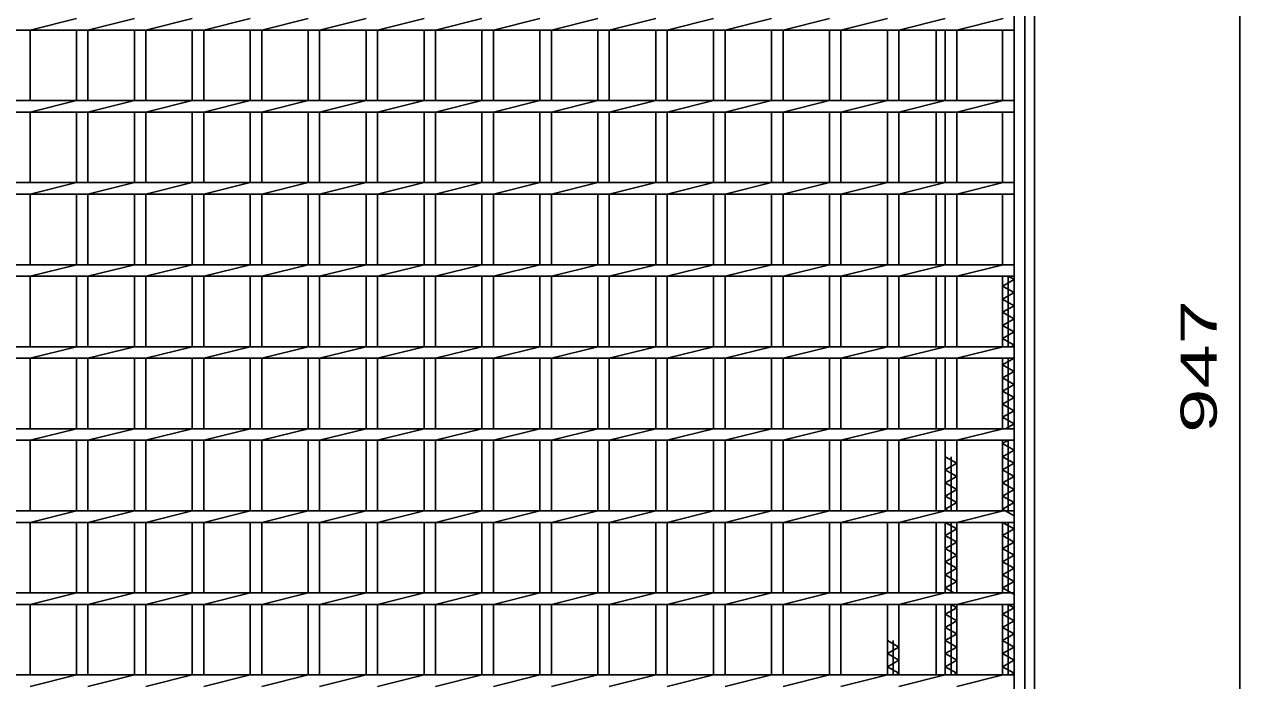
# Model space of a CAD drawing. Units: millimetres, scale not verified. Extents: x -1820 to 1731, y -1282 to 1054.
# Drawn here: x -956 to -216, y -51 to 349 of the extents above; entities that cross this region are included whole.
import ezdxf
from ezdxf.enums import TextEntityAlignment as Align

# ---------------------------------------------------------------- set-up
doc = ezdxf.new("R2010")
doc.units = ezdxf.units.MM
doc.header["$LTSCALE"] = 10
for name, color, linetype, lineweight in [('16', 3, 'Continuous', 25), ('19', 6, 'Continuous', 25), ('22', 4, 'Continuous', 25)]:
    doc.layers.add(name, color=color, linetype=linetype, lineweight=lineweight)
doc.styles.add('ベクトル', font='')
doc.styles.get('ベクトル').set_extended_font_data('ベクトル')

msp = doc.modelspace()

# ---------------------------------------------------------------- linework, layer by layer
at = {"layer": '16'}
for p, q in [((-353, -346.5), (-353, 644.5)), ((-952.7, 345.5), (-924.4, 352.5)), ((-917.4, 345.5), (-889.1, 352.5)), ((-882.1, 345.5), (-853.8, 352.5)), ((-846.8, 345.5), (-818.5, 352.5)), ((-811.5, 345.5), (-783.2, 352.5)), ((-776.2, 345.5), (-747.9, 352.5)), ((-740.9, 345.5), (-712.6, 352.5)), ((-705.6, 345.5), (-677.3, 352.5)), ((-670.3, 345.5), (-642, 352.5)), ((-635, 345.5), (-606.7, 352.5)), ((-599.7, 345.5), (-571.4, 352.5)), ((-564.4, 345.5), (-536.1, 352.5)), ((-529.1, 345.5), (-500.8, 352.5)), ((-493.8, 345.5), (-465.5, 352.5)), ((-458.5, 345.5), (-430.2, 352.5)), ((-423.2, 345.5), (-394.9, 352.5)), ((-387.9, 345.5), (-359.6, 352.5)), ((-353, 345.5), (-353, 352.5)), ((-1348, 345.5), (-353, 345.5)), ((-952.7, 302.5), (-952.7, 345.5)), ((-924.4, 302.5), (-924.4, 345.5)), ((-917.4, 302.5), (-917.4, 345.5)), ((-889.1, 302.5), (-889.1, 345.5)), ((-882.1, 302.5), (-882.1, 345.5)), ((-853.8, 302.5), (-853.8, 345.5)), ((-846.8, 302.5), (-846.8, 345.5)), ((-818.5, 302.5), (-818.5, 345.5)), ((-811.5, 302.5), (-811.5, 345.5)), ((-783.2, 302.5), (-783.2, 345.5)), ((-776.2, 302.5), (-776.2, 345.5)), ((-747.9, 302.5), (-747.9, 345.5)), ((-740.9, 302.5), (-740.9, 345.5)), ((-712.6, 302.5), (-712.6, 345.5)), ((-705.6, 302.5), (-705.6, 345.5)), ((-677.3, 302.5), (-677.3, 345.5)), ((-670.3, 302.5), (-670.3, 345.5)), ((-642, 302.5), (-642, 345.5)), ((-635, 302.5), (-635, 345.5)), ((-606.7, 302.5), (-606.7, 345.5)), ((-599.7, 302.5), (-599.7, 345.5)), ((-571.4, 302.5), (-571.4, 345.5)), ((-564.4, 302.5), (-564.4, 345.5)), ((-536.1, 302.5), (-536.1, 345.5)), ((-529.1, 302.5), (-529.1, 345.5)), ((-500.8, 302.5), (-500.8, 345.5)), ((-493.8, 302.5), (-493.8, 345.5)), ((-465.5, 302.5), (-465.5, 345.5)), ((-458.5, 302.5), (-458.5, 345.5)), ((-430.2, 302.5), (-430.2, 345.5)), ((-423.2, 302.5), (-423.2, 345.5)), ((-394.9, 302.5), (-394.9, 345.5)), ((-387.9, 302.5), (-387.9, 345.5)), ((-360, 302.5), (-360, 345.5)), ((-1348, 302.5), (-353, 302.5)), ((-952.7, 295.5), (-924.4, 302.5)), ((-917.4, 295.5), (-889.1, 302.5)), ((-882.1, 295.5), (-853.8, 302.5)), ((-846.8, 295.5), (-818.5, 302.5)), ((-811.5, 295.5), (-783.2, 302.5)), ((-776.2, 295.5), (-747.9, 302.5)), ((-740.9, 295.5), (-712.6, 302.5)), ((-705.6, 295.5), (-677.3, 302.5)), ((-670.3, 295.5), (-642, 302.5)), ((-635, 295.5), (-606.7, 302.5)), ((-599.7, 295.5), (-571.4, 302.5)), ((-564.4, 295.5), (-536.1, 302.5)), ((-529.1, 295.5), (-500.8, 302.5)), ((-493.8, 295.5), (-465.5, 302.5)), ((-458.5, 295.5), (-430.2, 302.5)), ((-423.2, 295.5), (-394.9, 302.5)), ((-387.9, 295.5), (-359.6, 302.5)), ((-353, 295.5), (-353, 302.5)), ((-1348, 295.5), (-353, 295.5)), ((-952.7, 252.5), (-952.7, 295.5)), ((-924.4, 252.5), (-924.4, 295.5)), ((-917.4, 252.5), (-917.4, 295.5)), ((-889.1, 252.5), (-889.1, 295.5)), ((-882.1, 252.5), (-882.1, 295.5)), ((-853.8, 252.5), (-853.8, 295.5)), ((-846.8, 252.5), (-846.8, 295.5)), ((-818.5, 252.5), (-818.5, 295.5)), ((-811.5, 252.5), (-811.5, 295.5)), ((-783.2, 252.5), (-783.2, 295.5)), ((-776.2, 252.5), (-776.2, 295.5)), ((-747.9, 252.5), (-747.9, 295.5)), ((-740.9, 252.5), (-740.9, 295.5)), ((-712.6, 252.5), (-712.6, 295.5)), ((-705.6, 252.5), (-705.6, 295.5)), ((-677.3, 252.5), (-677.3, 295.5)), ((-670.3, 252.5), (-670.3, 295.5)), ((-642, 252.5), (-642, 295.5)), ((-635, 252.5), (-635, 295.5)), ((-606.7, 252.5), (-606.7, 295.5)), ((-599.7, 252.5), (-599.7, 295.5)), ((-571.4, 252.5), (-571.4, 295.5)), ((-564.4, 252.5), (-564.4, 295.5)), ((-536.1, 252.5), (-536.1, 295.5)), ((-529.1, 252.5), (-529.1, 295.5)), ((-500.8, 252.5), (-500.8, 295.5)), ((-493.8, 252.5), (-493.8, 295.5)), ((-465.5, 252.5), (-465.5, 295.5)), ((-458.5, 252.5), (-458.5, 295.5)), ((-430.2, 252.5), (-430.2, 295.5)), ((-423.2, 252.5), (-423.2, 295.5)), ((-394.9, 252.5), (-394.9, 295.5)), ((-387.9, 252.5), (-387.9, 295.5)), ((-360, 252.5), (-360, 295.5)), ((-1348, 252.5), (-353, 252.5)), ((-952.7, 245.5), (-924.4, 252.5)), ((-917.4, 245.5), (-889.1, 252.5)), ((-882.1, 245.5), (-853.8, 252.5)), ((-846.8, 245.5), (-818.5, 252.5)), ((-811.5, 245.5), (-783.2, 252.5)), ((-776.2, 245.5), (-747.9, 252.5)), ((-740.9, 245.5), (-712.6, 252.5)), ((-705.6, 245.5), (-677.3, 252.5)), ((-670.3, 245.5), (-642, 252.5)), ((-635, 245.5), (-606.7, 252.5)), ((-599.7, 245.5), (-571.4, 252.5)), ((-564.4, 245.5), (-536.1, 252.5)), ((-529.1, 245.5), (-500.8, 252.5)), ((-493.8, 245.5), (-465.5, 252.5)), ((-458.5, 245.5), (-430.2, 252.5)), ((-423.2, 245.5), (-394.9, 252.5)), ((-387.9, 245.5), (-359.6, 252.5)), ((-353, 245.5), (-353, 252.5)), ((-1348, 245.5), (-353, 245.5)), ((-952.7, 202.5), (-952.7, 245.5)), ((-924.4, 202.5), (-924.4, 245.5)), ((-917.4, 202.5), (-917.4, 245.5)), ((-889.1, 202.5), (-889.1, 245.5)), ((-882.1, 202.5), (-882.1, 245.5)), ((-853.8, 202.5), (-853.8, 245.5)), ((-846.8, 202.5), (-846.8, 245.5)), ((-818.5, 202.5), (-818.5, 245.5)), ((-811.5, 202.5), (-811.5, 245.5)), ((-783.2, 202.5), (-783.2, 245.5)), ((-776.2, 202.5), (-776.2, 245.5)), ((-747.9, 202.5), (-747.9, 245.5)), ((-740.9, 202.5), (-740.9, 245.5)), ((-712.6, 202.5), (-712.6, 245.5)), ((-705.6, 202.5), (-705.6, 245.5)), ((-677.3, 202.5), (-677.3, 245.5)), ((-670.3, 202.5), (-670.3, 245.5)), ((-642, 202.5), (-642, 245.5)), ((-635, 202.5), (-635, 245.5)), ((-606.7, 202.5), (-606.7, 245.5)), ((-599.7, 202.5), (-599.7, 245.5)), ((-571.4, 202.5), (-571.4, 245.5)), ((-564.4, 202.5), (-564.4, 245.5)), ((-536.1, 202.5), (-536.1, 245.5)), ((-529.1, 202.5), (-529.1, 245.5)), ((-500.8, 202.5), (-500.8, 245.5)), ((-493.8, 202.5), (-493.8, 245.5)), ((-465.5, 202.5), (-465.5, 245.5)), ((-458.5, 202.5), (-458.5, 245.5)), ((-430.2, 202.5), (-430.2, 245.5)), ((-423.2, 202.5), (-423.2, 245.5)), ((-394.9, 202.5), (-394.9, 245.5)), ((-387.9, 202.5), (-387.9, 245.5)), ((-360, 202.5), (-360, 245.5)), ((-1348, 202.5), (-353, 202.5)), ((-952.7, 195.5), (-924.4, 202.5)), ((-917.4, 195.5), (-889.1, 202.5)), ((-882.1, 195.5), (-853.8, 202.5)), ((-846.8, 195.5), (-818.5, 202.5)), ((-811.5, 195.5), (-783.2, 202.5)), ((-776.2, 195.5), (-747.9, 202.5)), ((-740.9, 195.5), (-712.6, 202.5)), ((-705.6, 195.5), (-677.3, 202.5)), ((-670.3, 195.5), (-642, 202.5)), ((-635, 195.5), (-606.7, 202.5)), ((-599.7, 195.5), (-571.4, 202.5)), ((-564.4, 195.5), (-536.1, 202.5)), ((-529.1, 195.5), (-500.8, 202.5)), ((-493.8, 195.5), (-465.5, 202.5)), ((-458.5, 195.5), (-430.2, 202.5)), ((-423.2, 195.5), (-394.9, 202.5)), ((-387.9, 195.5), (-359.6, 202.5)), ((-353, 195.5), (-353, 202.5)), ((-1348, 195.5), (-353, 195.5)), ((-952.7, 152.5), (-952.7, 195.5)), ((-924.4, 152.5), (-924.4, 195.5)), ((-917.4, 152.5), (-917.4, 195.5)), ((-889.1, 152.5), (-889.1, 195.5)), ((-882.1, 152.5), (-882.1, 195.5)), ((-853.8, 152.5), (-853.8, 195.5)), ((-846.8, 152.5), (-846.8, 195.5)), ((-818.5, 152.5), (-818.5, 195.5)), ((-811.5, 152.5), (-811.5, 195.5)), ((-783.2, 152.5), (-783.2, 195.5)), ((-776.2, 152.5), (-776.2, 195.5)), ((-747.9, 152.5), (-747.9, 195.5)), ((-740.9, 152.5), (-740.9, 195.5)), ((-712.6, 152.5), (-712.6, 195.5)), ((-705.6, 152.5), (-705.6, 195.5)), ((-677.3, 152.5), (-677.3, 195.5)), ((-670.3, 152.5), (-670.3, 195.5)), ((-642, 152.5), (-642, 195.5)), ((-635, 152.5), (-635, 195.5)), ((-606.7, 152.5), (-606.7, 195.5)), ((-599.7, 152.5), (-599.7, 195.5)), ((-571.4, 152.5), (-571.4, 195.5)), ((-564.4, 152.5), (-564.4, 195.5)), ((-536.1, 152.5), (-536.1, 195.5)), ((-529.1, 152.5), (-529.1, 195.5)), ((-500.8, 152.5), (-500.8, 195.5)), ((-493.8, 152.5), (-493.8, 195.5)), ((-465.5, 152.5), (-465.5, 195.5)), ((-458.5, 152.5), (-458.5, 195.5)), ((-430.2, 152.5), (-430.2, 195.5)), ((-423.2, 152.5), (-423.2, 195.5)), ((-394.9, 152.5), (-394.9, 195.5)), ((-387.9, 152.5), (-387.9, 195.5)), ((-360, 152.5), (-360, 195.5)), ((-360, 189.5), (-353, 193.5)), ((-356.5, 152.5), (-356.5, 195.5)), ((-353, 193.5), (-356.5, 195.5)), ((-353, 185.5), (-360, 189.5)), ((-360, 181.5), (-353, 185.5)), ((-353, 177.5), (-360, 181.5)), ((-360, 173.5), (-353, 177.5)), ((-353, 169.5), (-360, 173.5)), ((-360, 165.5), (-353, 169.5)), ((-353, 161.5), (-360, 165.5)), ((-360, 157.5), (-353, 161.5)), ((-353, 153.5), (-360, 157.5)), ((-1348, 152.5), (-353, 152.5)), ((-952.7, 145.5), (-924.4, 152.5)), ((-917.4, 145.5), (-889.1, 152.5)), ((-882.1, 145.5), (-853.8, 152.5)), ((-846.8, 145.5), (-818.5, 152.5)), ((-811.5, 145.5), (-783.2, 152.5)), ((-776.2, 145.5), (-747.9, 152.5)), ((-740.9, 145.5), (-712.6, 152.5)), ((-705.6, 145.5), (-677.3, 152.5)), ((-670.3, 145.5), (-642, 152.5)), ((-635, 145.5), (-606.7, 152.5)), ((-599.7, 145.5), (-571.4, 152.5)), ((-564.4, 145.5), (-536.1, 152.5)), ((-529.1, 145.5), (-500.8, 152.5)), ((-493.8, 145.5), (-465.5, 152.5)), ((-458.5, 145.5), (-430.2, 152.5)), ((-423.2, 145.5), (-394.9, 152.5)), ((-387.9, 145.5), (-359.6, 152.5)), ((-354.75, 152.5), (-353, 153.5)), ((-353, 145.5), (-353, 152.5)), ((-1348, 145.5), (-353, 145.5)), ((-952.7, 102.5), (-952.7, 145.5)), ((-924.4, 102.5), (-924.4, 145.5)), ((-917.4, 102.5), (-917.4, 145.5)), ((-889.1, 102.5), (-889.1, 145.5)), ((-882.1, 102.5), (-882.1, 145.5)), ((-853.8, 102.5), (-853.8, 145.5)), ((-846.8, 102.5), (-846.8, 145.5)), ((-818.5, 102.5), (-818.5, 145.5)), ((-811.5, 102.5), (-811.5, 145.5)), ((-783.2, 102.5), (-783.2, 145.5)), ((-776.2, 102.5), (-776.2, 145.5)), ((-747.9, 102.5), (-747.9, 145.5)), ((-740.9, 102.5), (-740.9, 145.5)), ((-712.6, 102.5), (-712.6, 145.5)), ((-705.6, 102.5), (-705.6, 145.5)), ((-677.3, 102.5), (-677.3, 145.5)), ((-670.3, 102.5), (-670.3, 145.5)), ((-642, 102.5), (-642, 145.5)), ((-635, 102.5), (-635, 145.5)), ((-606.7, 102.5), (-606.7, 145.5)), ((-599.7, 102.5), (-599.7, 145.5)), ((-571.4, 102.5), (-571.4, 145.5)), ((-564.4, 102.5), (-564.4, 145.5)), ((-536.1, 102.5), (-536.1, 145.5)), ((-529.1, 102.5), (-529.1, 145.5)), ((-500.8, 102.5), (-500.8, 145.5)), ((-493.8, 102.5), (-493.8, 145.5)), ((-465.5, 102.5), (-465.5, 145.5)), ((-458.5, 102.5), (-458.5, 145.5)), ((-430.2, 102.5), (-430.2, 145.5)), ((-423.2, 102.5), (-423.2, 145.5)), ((-394.9, 102.5), (-394.9, 145.5)), ((-387.9, 102.5), (-387.9, 145.5)), ((-360, 102.5), (-360, 145.5)), ((-360, 141.5), (-353, 145.5)), ((-353, 137.5), (-360, 141.5)), ((-356.5, 102.5), (-356.5, 145.5)), ((-360, 133.5), (-353, 137.5)), ((-353, 129.5), (-360, 133.5)), ((-360, 125.5), (-353, 129.5)), ((-353, 121.5), (-360, 125.5)), ((-360, 117.5), (-353, 121.5)), ((-353, 113.5), (-360, 117.5)), ((-360, 109.5), (-353, 113.5)), ((-353, 105.5), (-360, 109.5)), ((-358.25, 102.5), (-353, 105.5)), ((-1348, 102.5), (-353, 102.5)), ((-952.7, 95.5), (-924.4, 102.5)), ((-917.4, 95.5), (-889.1, 102.5)), ((-882.1, 95.5), (-853.8, 102.5)), ((-846.8, 95.5), (-818.5, 102.5)), ((-811.5, 95.5), (-783.2, 102.5)), ((-776.2, 95.5), (-747.9, 102.5)), ((-740.9, 95.5), (-712.6, 102.5)), ((-705.6, 95.5), (-677.3, 102.5)), ((-670.3, 95.5), (-642, 102.5)), ((-635, 95.5), (-606.7, 102.5)), ((-599.7, 95.5), (-571.4, 102.5)), ((-564.4, 95.5), (-536.1, 102.5)), ((-529.1, 95.5), (-500.8, 102.5)), ((-493.8, 95.5), (-465.5, 102.5)), ((-458.5, 95.5), (-430.2, 102.5)), ((-423.2, 95.5), (-394.9, 102.5)), ((-387.9, 95.5), (-359.6, 102.5)), ((-353, 95.5), (-353, 102.5)), ((-1348, 95.5), (-353, 95.5)), ((-952.7, 52.5), (-952.7, 95.5)), ((-924.4, 52.5), (-924.4, 95.5)), ((-917.4, 52.5), (-917.4, 95.5)), ((-889.1, 52.5), (-889.1, 95.5)), ((-882.1, 52.5), (-882.1, 95.5)), ((-853.8, 52.5), (-853.8, 95.5)), ((-846.8, 52.5), (-846.8, 95.5)), ((-818.5, 52.5), (-818.5, 95.5)), ((-811.5, 52.5), (-811.5, 95.5)), ((-783.2, 52.5), (-783.2, 95.5)), ((-776.2, 52.5), (-776.2, 95.5)), ((-747.9, 52.5), (-747.9, 95.5)), ((-740.9, 52.5), (-740.9, 95.5)), ((-712.6, 52.5), (-712.6, 95.5)), ((-705.6, 52.5), (-705.6, 95.5)), ((-677.3, 52.5), (-677.3, 95.5)), ((-670.3, 52.5), (-670.3, 95.5)), ((-642, 52.5), (-642, 95.5)), ((-635, 52.5), (-635, 95.5)), ((-606.7, 52.5), (-606.7, 95.5)), ((-599.7, 52.5), (-599.7, 95.5)), ((-571.4, 52.5), (-571.4, 95.5)), ((-564.4, 52.5), (-564.4, 95.5)), ((-536.1, 52.5), (-536.1, 95.5)), ((-529.1, 52.5), (-529.1, 95.5)), ((-500.8, 52.5), (-500.8, 95.5)), ((-493.8, 52.5), (-493.8, 95.5)), ((-465.5, 52.5), (-465.5, 95.5)), ((-458.5, 52.5), (-458.5, 95.5)), ((-430.2, 52.5), (-430.2, 95.5)), ((-423.2, 52.5), (-423.2, 95.5)), ((-394.9, 52.5), (-394.9, 95.5)), ((-387.9, 52.5), (-387.9, 95.5)), ((-360, 52.5), (-360, 95.5)), ((-360, 93.5), (-356.5, 95.5)), ((-353, 89.5), (-360, 93.5)), ((-360, 85.5), (-353, 89.5)), ((-356.5, 52.5), (-356.5, 95.5)), ((-387.9, 81.5), (-394.9, 85.5)), ((-394.9, 77.5), (-387.9, 81.5)), ((-391.4, 52.5), (-391.4, 85.5)), ((-353, 81.5), (-360, 85.5)), ((-360, 77.5), (-353, 81.5)), ((-387.9, 73.5), (-394.9, 77.5)), ((-353, 73.5), (-360, 77.5)), ((-394.9, 69.5), (-387.9, 73.5)), ((-387.9, 65.5), (-394.9, 69.5)), ((-360, 69.5), (-353, 73.5)), ((-353, 65.5), (-360, 69.5)), ((-394.9, 61.5), (-387.9, 65.5)), ((-387.9, 57.5), (-394.9, 61.5)), ((-360, 61.5), (-353, 65.5)), ((-353, 57.5), (-360, 61.5)), ((-1348, 52.5), (-353, 52.5)), ((-952.7, 45.5), (-924.4, 52.5)), ((-917.4, 45.5), (-889.1, 52.5)), ((-882.1, 45.5), (-853.8, 52.5)), ((-846.8, 45.5), (-818.5, 52.5)), ((-811.5, 45.5), (-783.2, 52.5)), ((-776.2, 45.5), (-747.9, 52.5)), ((-740.9, 45.5), (-712.6, 52.5)), ((-705.6, 45.5), (-677.3, 52.5)), ((-670.3, 45.5), (-642, 52.5)), ((-635, 45.5), (-606.7, 52.5)), ((-599.7, 45.5), (-571.4, 52.5)), ((-564.4, 45.5), (-536.1, 52.5)), ((-529.1, 45.5), (-500.8, 52.5)), ((-493.8, 45.5), (-465.5, 52.5)), ((-458.5, 45.5), (-430.2, 52.5)), ((-423.2, 45.5), (-394.9, 52.5)), ((-394.9, 53.5), (-387.9, 57.5)), ((-393.15, 52.5), (-394.9, 53.5)), ((-387.9, 45.5), (-359.6, 52.5)), ((-360, 53.5), (-353, 57.5)), ((-353, 49.5), (-360, 53.5)), ((-353, 45.5), (-353, 52.5)), ((-1348, 45.5), (-353, 45.5)), ((-952.7, 2.5), (-952.7, 45.5)), ((-924.4, 2.5), (-924.4, 45.5)), ((-917.4, 2.5), (-917.4, 45.5)), ((-889.1, 2.5), (-889.1, 45.5)), ((-882.1, 2.5), (-882.1, 45.5)), ((-853.8, 2.5), (-853.8, 45.5)), ((-846.8, 2.5), (-846.8, 45.5)), ((-818.5, 2.5), (-818.5, 45.5)), ((-811.5, 2.5), (-811.5, 45.5)), ((-783.2, 2.5), (-783.2, 45.5)), ((-776.2, 2.5), (-776.2, 45.5)), ((-747.9, 2.5), (-747.9, 45.5)), ((-740.9, 2.5), (-740.9, 45.5)), ((-712.6, 2.5), (-712.6, 45.5)), ((-705.6, 2.5), (-705.6, 45.5)), ((-677.3, 2.5), (-677.3, 45.5)), ((-670.3, 2.5), (-670.3, 45.5)), ((-642, 2.5), (-642, 45.5)), ((-635, 2.5), (-635, 45.5)), ((-606.7, 2.5), (-606.7, 45.5)), ((-599.7, 2.5), (-599.7, 45.5)), ((-571.4, 2.5), (-571.4, 45.5)), ((-564.4, 2.5), (-564.4, 45.5)), ((-536.1, 2.5), (-536.1, 45.5)), ((-529.1, 2.5), (-529.1, 45.5)), ((-500.8, 2.5), (-500.8, 45.5)), ((-493.8, 2.5), (-493.8, 45.5)), ((-465.5, 2.5), (-465.5, 45.5)), ((-458.5, 2.5), (-458.5, 45.5)), ((-430.2, 2.5), (-430.2, 45.5)), ((-423.2, 2.5), (-423.2, 45.5)), ((-394.9, 2.5), (-394.9, 45.5)), ((-387.9, 41.5), (-394.9, 45.5)), ((-391.4, 2.5), (-391.4, 45.5)), ((-387.9, 2.5), (-387.9, 45.5)), ((-360, 2.5), (-360, 45.5)), ((-353, 41.5), (-360, 45.5)), ((-356.5, 2.5), (-356.5, 45.5)), ((-394.9, 37.5), (-387.9, 41.5)), ((-387.9, 33.5), (-394.9, 37.5)), ((-360, 37.5), (-353, 41.5)), ((-353, 33.5), (-360, 37.5)), ((-394.9, 29.5), (-387.9, 33.5)), ((-360, 29.5), (-353, 33.5)), ((-387.9, 25.5), (-394.9, 29.5)), ((-394.9, 21.5), (-387.9, 25.5)), ((-353, 25.5), (-360, 29.5)), ((-360, 21.5), (-353, 25.5)), ((-387.9, 17.5), (-394.9, 21.5)), ((-394.9, 13.5), (-387.9, 17.5)), ((-353, 17.5), (-360, 21.5)), ((-360, 13.5), (-353, 17.5)), ((-387.9, 9.5), (-394.9, 13.5)), ((-394.9, 5.5), (-387.9, 9.5)), ((-353, 9.5), (-360, 13.5)), ((-360, 5.5), (-353, 9.5)), ((-1348, 2.5), (-353, 2.5)), ((-952.7, -4.5), (-924.4, 2.5)), ((-917.4, -4.5), (-889.1, 2.5)), ((-882.1, -4.5), (-853.8, 2.5)), ((-846.8, -4.5), (-818.5, 2.5)), ((-811.5, -4.5), (-783.2, 2.5)), ((-776.2, -4.5), (-747.9, 2.5)), ((-740.9, -4.5), (-712.6, 2.5)), ((-705.6, -4.5), (-677.3, 2.5)), ((-670.3, -4.5), (-642, 2.5)), ((-635, -4.5), (-606.7, 2.5)), ((-599.7, -4.5), (-571.4, 2.5)), ((-564.4, -4.5), (-536.1, 2.5)), ((-529.1, -4.5), (-500.8, 2.5)), ((-493.8, -4.5), (-465.5, 2.5)), ((-458.5, -4.5), (-430.2, 2.5)), ((-423.2, -4.5), (-394.9, 2.5)), ((-389.65, 2.5), (-394.9, 5.5)), ((-387.9, -4.5), (-359.6, 2.5)), ((-353, 1.5), (-360, 5.5)), ((-353, -4.5), (-353, 2.5)), ((-1348, -4.5), (-353, -4.5)), ((-952.7, -47.5), (-952.7, -4.5)), ((-924.4, -47.5), (-924.4, -4.5)), ((-917.4, -47.5), (-917.4, -4.5)), ((-889.1, -47.5), (-889.1, -4.5)), ((-882.1, -47.5), (-882.1, -4.5)), ((-853.8, -47.5), (-853.8, -4.5)), ((-846.8, -47.5), (-846.8, -4.5)), ((-818.5, -47.5), (-818.5, -4.5)), ((-811.5, -47.5), (-811.5, -4.5)), ((-783.2, -47.5), (-783.2, -4.5)), ((-776.2, -47.5), (-776.2, -4.5)), ((-747.9, -47.5), (-747.9, -4.5)), ((-740.9, -47.5), (-740.9, -4.5)), ((-712.6, -47.5), (-712.6, -4.5)), ((-705.6, -47.5), (-705.6, -4.5)), ((-677.3, -47.5), (-677.3, -4.5)), ((-670.3, -47.5), (-670.3, -4.5)), ((-642, -47.5), (-642, -4.5)), ((-635, -47.5), (-635, -4.5)), ((-606.7, -47.5), (-606.7, -4.5)), ((-599.7, -47.5), (-599.7, -4.5)), ((-571.4, -47.5), (-571.4, -4.5)), ((-564.4, -47.5), (-564.4, -4.5)), ((-536.1, -47.5), (-536.1, -4.5)), ((-529.1, -47.5), (-529.1, -4.5)), ((-500.8, -47.5), (-500.8, -4.5)), ((-493.8, -47.5), (-493.8, -4.5)), ((-465.5, -47.5), (-465.5, -4.5)), ((-458.5, -47.5), (-458.5, -4.5)), ((-430.2, -47.5), (-430.2, -4.5)), ((-423.2, -47.5), (-423.2, -4.5)), ((-394.9, -47.5), (-394.9, -4.5)), ((-394.9, -10.5), (-387.9, -6.5)), ((-391.4, -47.5), (-391.4, -4.5)), ((-387.9, -6.5), (-391.4, -4.5)), ((-387.9, -47.5), (-387.9, -4.5)), ((-360, -47.5), (-360, -4.5)), ((-360, -10.5), (-353, -6.5)), ((-356.5, -47.5), (-356.5, -4.5)), ((-353, -6.5), (-356.5, -4.5)), ((-387.9, -14.5), (-394.9, -10.5)), ((-394.9, -18.5), (-387.9, -14.5)), ((-353, -14.5), (-360, -10.5)), ((-360, -18.5), (-353, -14.5)), ((-387.9, -22.5), (-394.9, -18.5)), ((-353, -22.5), (-360, -18.5)), ((-423.2, -30.5), (-430.2, -26.5)), ((-426.7, -47.5), (-426.7, -26.5)), ((-394.9, -26.5), (-387.9, -22.5)), ((-387.9, -30.5), (-394.9, -26.5)), ((-360, -26.5), (-353, -22.5)), ((-353, -30.5), (-360, -26.5)), ((-430.2, -34.5), (-423.2, -30.5)), ((-423.2, -38.5), (-430.2, -34.5)), ((-394.9, -34.5), (-387.9, -30.5)), ((-387.9, -38.5), (-394.9, -34.5)), ((-360, -34.5), (-353, -30.5)), ((-353, -38.5), (-360, -34.5)), ((-430.2, -42.5), (-423.2, -38.5)), ((-423.2, -46.5), (-430.2, -42.5)), ((-394.9, -42.5), (-387.9, -38.5)), ((-387.9, -46.5), (-394.9, -42.5)), ((-360, -42.5), (-353, -38.5)), ((-353, -46.5), (-360, -42.5)), ((-1348, -47.5), (-353, -47.5)), ((-952.7, -54.5), (-924.4, -47.5)), ((-917.4, -54.5), (-889.1, -47.5)), ((-882.1, -54.5), (-853.8, -47.5)), ((-846.8, -54.5), (-818.5, -47.5)), ((-811.5, -54.5), (-783.2, -47.5)), ((-776.2, -54.5), (-747.9, -47.5)), ((-740.9, -54.5), (-712.6, -47.5)), ((-705.6, -54.5), (-677.3, -47.5)), ((-670.3, -54.5), (-642, -47.5)), ((-635, -54.5), (-606.7, -47.5)), ((-599.7, -54.5), (-571.4, -47.5)), ((-564.4, -54.5), (-536.1, -47.5)), ((-529.1, -54.5), (-500.8, -47.5)), ((-493.8, -54.5), (-465.5, -47.5)), ((-458.5, -54.5), (-430.2, -47.5)), ((-424.95, -47.5), (-423.2, -46.5)), ((-423.2, -54.5), (-394.9, -47.5)), ((-389.65, -47.5), (-387.9, -46.5)), ((-387.9, -54.5), (-359.6, -47.5)), ((-354.75, -47.5), (-353, -46.5)), ((-353, -54.5), (-353, -47.5))]:
    msp.add_line(p, q, dxfattribs=at)
at = {"layer": '19'}
for p, q in [((-346.5, -355), (-346.5, 653)), ((-340.5, -361), (-340.5, 659)), ((-400.5, 302.5), (-400.5, 345.5)), ((-400.5, 252.5), (-400.5, 295.5)), ((-400.5, 202.5), (-400.5, 245.5)), ((-400.5, 152.5), (-400.5, 195.5)), ((-400.5, 102.5), (-400.5, 145.5)), ((-400.5, 52.5), (-400.5, 95.5)), ((-400.5, 2.5), (-400.5, 45.5)), ((-400.5, -47.5), (-400.5, -4.5))]:
    msp.add_line(p, q, dxfattribs=at)
at = {"layer": '22'}
msp.add_line((-215.5, -324.5), (-215.5, 622.5), dxfattribs=at)

# ---------------------------------------------------------------- texts
at = {"layer": '22', "color": 2, "style": 'ベクトル', "width": 1.65}
msp.add_text(' 947 ', height=21.99, rotation=90, dxfattribs=at).set_placement((-240.5, 86.5), align=Align.MIDDLE_LEFT)

doc.saveas('drawing.dxf')
